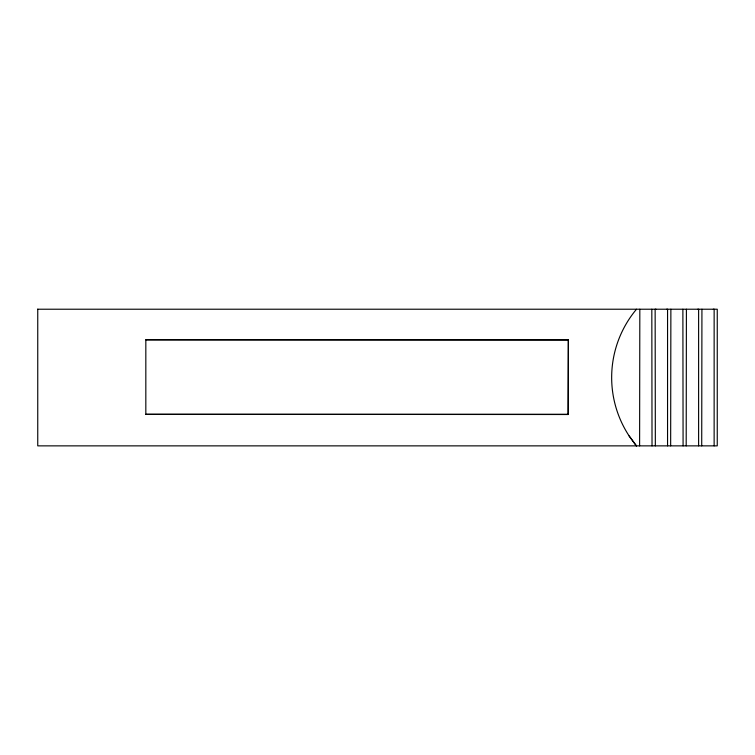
<?xml version="1.0" encoding="UTF-8"?>
<svg xmlns="http://www.w3.org/2000/svg" width="755" height="755" viewBox="0 0 755 755"><rect width="100%" height="100%" fill="white"/><g stroke="black" fill="none" stroke-linecap="round" stroke-linejoin="round"><path stroke-width="1.13" d="M37.75 309.135L37.75 445.865L639.608 445.865L639.825 309.22M37.75 309.22L717.25 309.22L717.25 445.865L652.027 445.865L651.82 309.22M667.552 445.865L667.562 309.22L666.731 309.22M670.657 445.865L670.874 309.22M683.086 445.865L682.879 309.22M686.191 445.865L686.408 309.22M698.611 445.865L698.62 309.22L697.78 309.22M701.716 445.865L701.933 309.22M714.136 445.865L714.145 309.22L713.315 309.22M568.185 414.514L568.355 339.788L145.828 339.788L145.828 414.316L568.185 414.514L568.355 339.788M655.34 445.865L655.142 309.22L655.972 309.22M145.828 339.788L568.185 339.986M145.828 414.316L568.355 414.316M639.608 445.865L652.027 445.865M636.503 309.22A106.37 106.37 0 0 0 629.132 435.946L636.503 445.865M629.113 435.946L636.276 445.865"/></g></svg>
